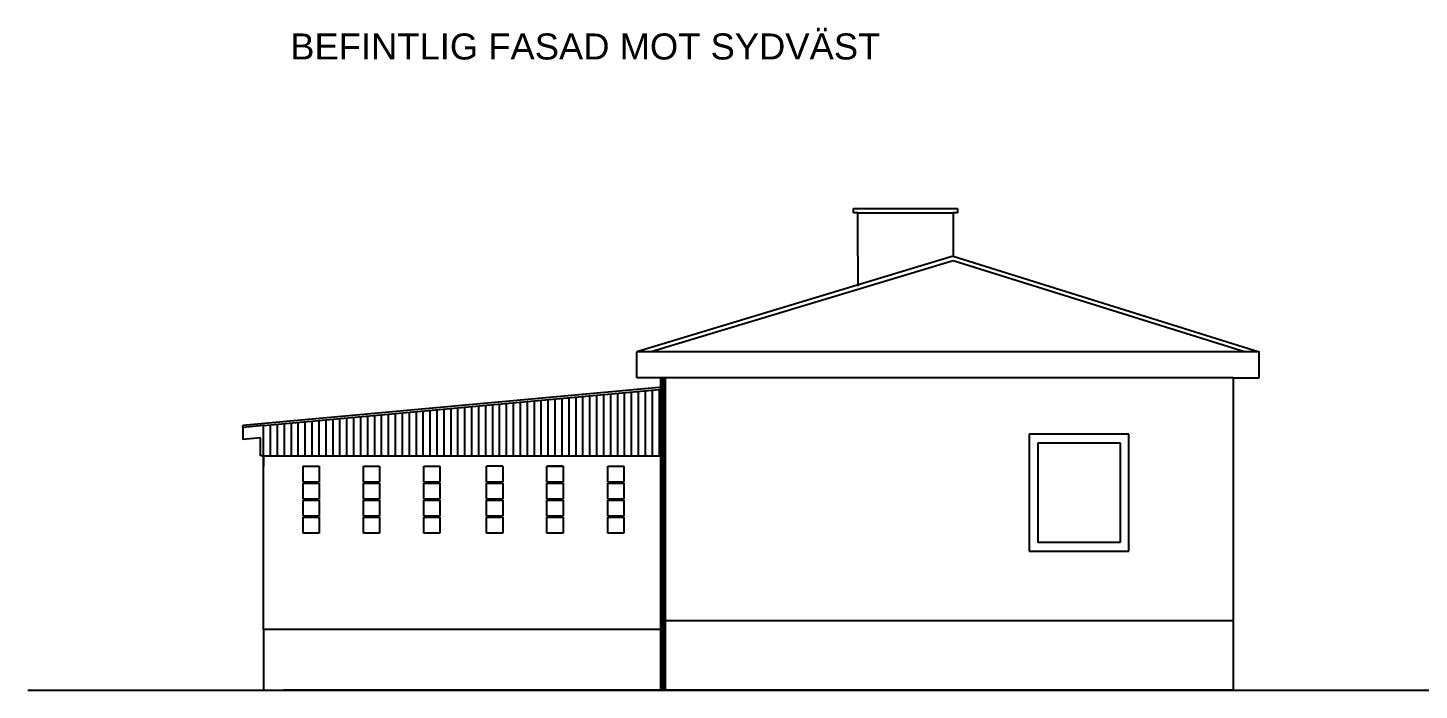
# Model space of a CAD drawing. Header units: millimetres. Extents: x -50011 to 90899, y -58634 to 31880.
# Drawn here: x -50011 to -33981, y -25020 to -17388 of the extents above; entities that cross this region are included whole.
import ezdxf

# ---------------------------------------------------------------- set-up
doc = ezdxf.new("R2010")
doc.units = ezdxf.units.MM
doc.linetypes.add('ACAD_ISO04W100', pattern=[30, 24, -3, 0, -3])
doc.linetypes.add('CENTER2', pattern=[28.575, 19.05, -3.175, 3.175, -3.175])
for name, color, linetype in [('Angivelser', 7, 'Continuous'), ('Förtydligande', 8, 'CENTER2'), ('Grundritningar', 1, 'Continuous')]:
    doc.layers.add(name, color=color, linetype=linetype)
doc.styles.get("Standard").update_dxf_attribs({"font": 'Arial.ttf', "height": 170})

msp = doc.modelspace()

# ---------------------------------------------------------------- linework, layer by layer
at = {"layer": 'Förtydligande', "linetype": 'ACAD_ISO04W100', "lineweight": -3, "ltscale": 0.1}
msp.add_line((-50011.262, -25020.136), (-14434.085, -25020.136), dxfattribs=at)
at = {"layer": 'Grundritningar'}
for p, q in [((-40499.51, -19520.232), (-40499.51, -19470.232)), ((-40499.51, -19470.232), (-39299.51, -19470.232)), ((-40449.51, -19520.232), (-40499.51, -19520.232)), ((-40449.51, -20020.232), (-40449.51, -19520.232)), ((-40449.51, -19520.232), (-39349.51, -19520.232)), ((-39349.51, -19520.232), (-39349.51, -20020.232)), ((-39299.51, -19520.232), (-39349.51, -19520.232)), ((-39299.51, -19470.232), (-39299.51, -19520.232)), ((-39349.51, -20020.232), (-42995.013, -21120.136)), ((-40449.51, -20020.232), (-40449.51, -20365.373)), ((-39349.51, -20020.232), (-35825.013, -21120.136)), ((-39349.106, -20072.732), (-42827.641, -21120.136)), ((-35992.385, -21120.136), (-39349.106, -20072.732)), ((-35825.013, -21120.136), (-42995.013, -21120.136)), ((-42995.013, -21420.136), (-42995.013, -21120.136)), ((-42695.013, -21120.136), (-42855.013, -21120.136)), ((-35825.013, -21420.136), (-35825.013, -21120.136)), ((-36125.013, -21420.136), (-42995.013, -21420.136)), ((-42695.013, -21420.136), (-42995.013, -21420.136)), ((-36125.013, -21420.136), (-36125.013, -24220.136)), ((-36125.013, -21420.136), (-35825.013, -21420.136)), ((-36125.013, -21420.136), (-36125.013, -23366.667)), ((-42695.013, -21530.136), (-47534.019, -21971.959)), ((-47295.013, -21970.136), (-42695.013, -21550.136)), ((-43615.013, -22320.136), (-43615.013, -21634.136)), ((-43535.013, -22320.136), (-43535.013, -21626.832)), ((-43455.013, -22320.136), (-43455.013, -21619.528)), ((-43375.013, -22320.136), (-43375.013, -21612.223)), ((-43295.013, -22320.136), (-43295.013, -21604.919)), ((-43215.013, -22320.136), (-43215.013, -21597.615)), ((-43135.013, -22320.136), (-43135.013, -21590.31)), ((-43055.013, -22320.136), (-43055.013, -21583.006)), ((-42975.013, -22320.136), (-42975.013, -21575.701)), ((-42895.013, -22320.136), (-42895.013, -21568.397)), ((-42815.013, -22320.136), (-42815.013, -21561.093)), ((-42735.013, -22320.136), (-42735.013, -21553.788)), ((-42695.013, -21550.136), (-42695.013, -21530.136)), ((-42695.013, -22320.136), (-42695.013, -21550.136)), ((-45375.013, -22320.136), (-45375.013, -21794.832)), ((-45295.013, -22320.136), (-45295.013, -21787.528)), ((-45215.013, -22320.136), (-45215.013, -21780.223)), ((-45135.013, -22320.136), (-45135.013, -21772.919)), ((-45055.013, -22320.136), (-45055.013, -21765.615)), ((-44975.013, -22320.136), (-44975.013, -21758.31)), ((-44895.013, -22320.136), (-44895.013, -21751.006)), ((-44815.013, -22320.136), (-44815.013, -21743.701)), ((-44735.013, -22320.136), (-44735.013, -21736.397)), ((-44655.013, -22320.136), (-44655.013, -21729.093)), ((-44575.013, -22320.136), (-44575.013, -21721.788)), ((-44495.013, -22320.136), (-44495.013, -21714.484)), ((-44415.013, -22320.136), (-44415.013, -21707.18)), ((-44335.013, -22320.136), (-44335.013, -21699.875)), ((-44255.013, -22320.136), (-44255.013, -21692.571)), ((-44175.013, -22320.136), (-44175.013, -21685.267)), ((-44095.013, -22320.136), (-44095.013, -21677.962)), ((-44015.013, -22320.136), (-44015.013, -21670.658)), ((-43935.013, -22320.136), (-43935.013, -21663.354)), ((-43855.013, -22320.136), (-43855.013, -21656.049)), ((-43775.013, -22320.136), (-43775.013, -21648.745)), ((-43695.013, -22320.136), (-43695.013, -21641.441)), ((-47135.013, -22320.136), (-47135.013, -21955.528)), ((-47055.013, -22320.136), (-47055.013, -21948.223)), ((-46975.013, -22320.136), (-46975.013, -21940.919)), ((-46895.013, -22320.136), (-46895.013, -21933.615)), ((-46815.013, -22320.136), (-46815.013, -21926.31)), ((-46735.013, -22320.136), (-46735.013, -21919.006)), ((-46655.013, -22320.136), (-46655.013, -21911.701)), ((-46575.013, -22320.136), (-46575.013, -21904.397)), ((-46495.013, -22320.136), (-46495.013, -21897.093)), ((-46415.013, -22320.136), (-46415.013, -21889.788)), ((-46335.013, -22320.136), (-46335.013, -21882.484)), ((-46255.013, -22320.136), (-46255.013, -21875.18)), ((-46175.013, -22320.136), (-46175.013, -21867.875)), ((-46095.013, -22320.136), (-46095.013, -21860.571)), ((-46015.013, -22320.136), (-46015.013, -21853.267)), ((-45935.013, -22320.136), (-45935.013, -21845.962)), ((-45855.013, -22320.136), (-45855.013, -21838.658)), ((-45775.013, -22320.136), (-45775.013, -21831.354)), ((-45695.013, -22320.136), (-45695.013, -21824.049)), ((-45615.013, -22320.136), (-45615.013, -21816.745)), ((-45535.013, -22320.136), (-45535.013, -21809.441)), ((-45455.013, -22320.136), (-45455.013, -21802.136)), ((-47295.013, -21970.136), (-47534.019, -21991.959)), ((-47534.019, -21991.959), (-47534.019, -21971.959)), ((-47534.019, -21991.959), (-47534.019, -22131.959)), ((-47330.013, -22113.332), (-47534.019, -22131.959)), ((-47330.013, -22320.136), (-47330.013, -22113.332)), ((-47295.013, -22320.136), (-47295.013, -21970.136)), ((-47215.013, -22320.136), (-47215.013, -21962.832)), ((-37325.013, -22070.136), (-38475.013, -22070.136)), ((-38475.013, -22070.136), (-38475.013, -23420.136)), ((-37325.013, -23420.136), (-37325.013, -22070.136)), ((-38375.013, -22170.136), (-38375.013, -23320.136)), ((-38375.013, -22170.136), (-37425.013, -22170.136)), ((-37425.013, -22170.136), (-37425.013, -23320.136)), ((-47295.013, -22320.136), (-47330.013, -22320.136)), ((-47295.013, -24320.136), (-47295.013, -22320.136)), ((-47295.013, -22320.136), (-42695.013, -22320.136)), ((-47295.013, -22320.136), (-47215.013, -22320.136)), ((-47295.013, -22320.136), (-47295.013, -22440.136)), ((-47215.013, -22320.136), (-47135.013, -22320.136)), ((-47135.013, -22320.136), (-47055.013, -22320.136)), ((-47055.013, -22320.136), (-46975.013, -22320.136)), ((-46975.013, -22320.136), (-46895.013, -22320.136)), ((-46895.013, -22320.136), (-46815.013, -22320.136)), ((-46840.013, -22625.136), (-46840.013, -22440.136)), ((-46840.013, -22440.136), (-46655.013, -22440.136)), ((-46815.013, -22320.136), (-46735.013, -22320.136)), ((-46735.013, -22320.136), (-46655.013, -22320.136)), ((-46655.013, -22320.136), (-46575.013, -22320.136)), ((-46655.013, -22440.136), (-46655.013, -22625.136)), ((-46575.013, -22320.136), (-46495.013, -22320.136)), ((-46495.013, -22320.136), (-46415.013, -22320.136)), ((-46415.013, -22320.136), (-46335.013, -22320.136)), ((-46335.013, -22320.136), (-46255.013, -22320.136)), ((-46255.013, -22320.136), (-46175.013, -22320.136)), ((-46175.013, -22320.136), (-46095.013, -22320.136)), ((-46145.013, -22625.136), (-46145.013, -22440.136)), ((-46145.013, -22440.136), (-45960.013, -22440.136)), ((-46095.013, -22320.136), (-46015.013, -22320.136)), ((-46015.013, -22320.136), (-45935.013, -22320.136)), ((-45960.013, -22440.136), (-45960.013, -22625.136)), ((-45935.013, -22320.136), (-45855.013, -22320.136)), ((-45855.013, -22320.136), (-45775.013, -22320.136)), ((-45775.013, -22320.136), (-45695.013, -22320.136)), ((-45695.013, -22320.136), (-45615.013, -22320.136)), ((-45615.013, -22320.136), (-45535.013, -22320.136)), ((-45535.013, -22320.136), (-45455.013, -22320.136)), ((-45455.013, -22320.136), (-45375.013, -22320.136)), ((-45450.013, -22625.136), (-45450.013, -22440.136)), ((-45450.013, -22440.136), (-45265.013, -22440.136)), ((-45375.013, -22320.136), (-45295.013, -22320.136)), ((-45295.013, -22320.136), (-45215.013, -22320.136)), ((-45265.013, -22440.136), (-45265.013, -22625.136)), ((-45215.013, -22320.136), (-45135.013, -22320.136)), ((-45135.013, -22320.136), (-45055.013, -22320.136)), ((-45055.013, -22320.136), (-44975.013, -22320.136)), ((-44975.013, -22320.136), (-44895.013, -22320.136)), ((-44895.013, -22320.136), (-44815.013, -22320.136)), ((-44815.013, -22320.136), (-44735.013, -22320.136)), ((-44735.013, -22320.136), (-44655.013, -22320.136)), ((-44725.013, -22625.136), (-44725.013, -22440.136)), ((-44540.013, -22440.136), (-44725.013, -22440.136)), ((-44655.013, -22320.136), (-44575.013, -22320.136)), ((-44575.013, -22320.136), (-44495.013, -22320.136)), ((-44540.013, -22440.136), (-44540.013, -22625.136)), ((-44495.013, -22320.136), (-44415.013, -22320.136)), ((-44415.013, -22320.136), (-44335.013, -22320.136)), ((-44335.013, -22320.136), (-44255.013, -22320.136)), ((-44255.013, -22320.136), (-44175.013, -22320.136)), ((-44175.013, -22320.136), (-44095.013, -22320.136)), ((-44095.013, -22320.136), (-44015.013, -22320.136)), ((-43845.013, -22440.136), (-44030.013, -22440.136)), ((-44030.013, -22625.136), (-44030.013, -22440.136)), ((-44030.013, -22440.136), (-43845.013, -22440.136)), ((-44015.013, -22320.136), (-43935.013, -22320.136)), ((-43935.013, -22320.136), (-43855.013, -22320.136)), ((-43855.013, -22320.136), (-43775.013, -22320.136)), ((-43845.013, -22440.136), (-43845.013, -22625.136)), ((-43775.013, -22320.136), (-43695.013, -22320.136)), ((-43695.013, -22320.136), (-43615.013, -22320.136)), ((-43615.013, -22320.136), (-43535.013, -22320.136)), ((-43535.013, -22320.136), (-43455.013, -22320.136)), ((-43455.013, -22320.136), (-43375.013, -22320.136)), ((-43375.013, -22320.136), (-43295.013, -22320.136)), ((-43330.013, -22625.136), (-43330.013, -22440.136)), ((-43330.013, -22440.136), (-43145.013, -22440.136)), ((-43295.013, -22320.136), (-43215.013, -22320.136)), ((-43215.013, -22320.136), (-43135.013, -22320.136)), ((-43145.013, -22440.136), (-43145.013, -22625.136)), ((-43135.013, -22320.136), (-43055.013, -22320.136)), ((-43055.013, -22320.136), (-42975.013, -22320.136)), ((-42975.013, -22320.136), (-42895.013, -22320.136)), ((-42895.013, -22320.136), (-42815.013, -22320.136)), ((-42815.013, -22320.136), (-42735.013, -22320.136)), ((-42735.013, -22320.136), (-42695.013, -22320.136)), ((-42695.013, -24320.136), (-42695.013, -22320.136)), ((-46655.013, -22625.136), (-46840.013, -22625.136)), ((-46840.013, -22820.136), (-46840.013, -22635.136)), ((-46840.013, -22635.136), (-46655.013, -22635.136)), ((-46655.013, -22635.136), (-46655.013, -22820.136)), ((-45960.013, -22625.136), (-46145.013, -22625.136)), ((-46145.013, -22820.136), (-46145.013, -22635.136)), ((-46145.013, -22635.136), (-45960.013, -22635.136)), ((-45960.013, -22635.136), (-45960.013, -22820.136)), ((-45265.013, -22625.136), (-45450.013, -22625.136)), ((-45450.013, -22820.136), (-45450.013, -22635.136)), ((-45450.013, -22635.136), (-45265.013, -22635.136)), ((-45265.013, -22635.136), (-45265.013, -22820.136)), ((-44540.013, -22625.136), (-44725.013, -22625.136)), ((-44725.013, -22820.136), (-44725.013, -22635.136)), ((-44725.013, -22635.136), (-44540.013, -22635.136)), ((-44540.013, -22635.136), (-44540.013, -22820.136)), ((-43845.013, -22625.136), (-44030.013, -22625.136)), ((-44030.013, -22820.136), (-44030.013, -22635.136)), ((-44030.013, -22635.136), (-43845.013, -22635.136)), ((-43845.013, -22635.136), (-43845.013, -22820.136)), ((-43145.013, -22625.136), (-43330.013, -22625.136)), ((-43330.013, -22820.136), (-43330.013, -22635.136)), ((-43330.013, -22635.136), (-43145.013, -22635.136)), ((-43145.013, -22635.136), (-43145.013, -22820.136)), ((-46655.013, -22820.136), (-46840.013, -22820.136)), ((-46840.013, -23015.136), (-46840.013, -22830.136)), ((-46840.013, -22830.136), (-46655.013, -22830.136)), ((-46655.013, -22830.136), (-46655.013, -23015.136)), ((-45960.013, -22820.136), (-46145.013, -22820.136)), ((-46145.013, -23015.136), (-46145.013, -22830.136)), ((-46145.013, -22830.136), (-45960.013, -22830.136)), ((-45960.013, -22830.136), (-45960.013, -23015.136)), ((-45265.013, -22820.136), (-45450.013, -22820.136)), ((-45450.013, -23015.136), (-45450.013, -22830.136)), ((-45450.013, -22830.136), (-45265.013, -22830.136)), ((-45265.013, -22830.136), (-45265.013, -23015.136)), ((-44540.013, -22820.136), (-44725.013, -22820.136)), ((-44725.013, -23015.136), (-44725.013, -22830.136)), ((-44725.013, -22830.136), (-44540.013, -22830.136)), ((-44540.013, -22830.136), (-44540.013, -23015.136)), ((-43845.013, -22820.136), (-44030.013, -22820.136)), ((-44030.013, -23015.136), (-44030.013, -22830.136)), ((-44030.013, -22830.136), (-43845.013, -22830.136)), ((-43845.013, -22830.136), (-43845.013, -23015.136)), ((-43145.013, -22820.136), (-43330.013, -22820.136)), ((-43330.013, -23015.136), (-43330.013, -22830.136)), ((-43330.013, -22830.136), (-43145.013, -22830.136)), ((-43145.013, -22830.136), (-43145.013, -23015.136)), ((-46655.013, -23015.136), (-46840.013, -23015.136)), ((-46840.013, -23210.136), (-46840.013, -23025.136)), ((-46840.013, -23025.136), (-46655.013, -23025.136)), ((-46655.013, -23025.136), (-46655.013, -23210.136)), ((-45960.013, -23015.136), (-46145.013, -23015.136)), ((-46145.013, -23210.136), (-46145.013, -23025.136)), ((-46145.013, -23025.136), (-45960.013, -23025.136)), ((-45960.013, -23025.136), (-45960.013, -23210.136)), ((-45265.013, -23015.136), (-45450.013, -23015.136)), ((-45450.013, -23210.136), (-45450.013, -23025.136)), ((-45450.013, -23025.136), (-45265.013, -23025.136)), ((-45265.013, -23025.136), (-45265.013, -23210.136)), ((-44540.013, -23015.136), (-44725.013, -23015.136)), ((-44725.013, -23210.136), (-44725.013, -23025.136)), ((-44725.013, -23025.136), (-44540.013, -23025.136)), ((-44540.013, -23025.136), (-44540.013, -23210.136)), ((-43845.013, -23015.136), (-44030.013, -23015.136)), ((-44030.013, -23210.136), (-44030.013, -23025.136)), ((-44030.013, -23025.136), (-43845.013, -23025.136)), ((-43845.013, -23025.136), (-43845.013, -23210.136)), ((-43145.013, -23015.136), (-43330.013, -23015.136)), ((-43330.013, -23210.136), (-43330.013, -23025.136)), ((-43330.013, -23025.136), (-43145.013, -23025.136)), ((-43145.013, -23025.136), (-43145.013, -23210.136)), ((-46655.013, -23210.136), (-46840.013, -23210.136)), ((-45960.013, -23210.136), (-46145.013, -23210.136)), ((-45265.013, -23210.136), (-45450.013, -23210.136)), ((-44540.013, -23210.136), (-44725.013, -23210.136)), ((-43845.013, -23210.136), (-44030.013, -23210.136)), ((-43145.013, -23210.136), (-43330.013, -23210.136)), ((-37425.013, -23320.136), (-38375.013, -23320.136)), ((-38475.013, -23420.136), (-37325.013, -23420.136)), ((-42695.013, -24320.136), (-47295.013, -24320.136)), ((-47295.013, -24320.136), (-47295.013, -25020.136)), ((-42705.013, -25020.136), (-42695.013, -24320.136)), ((-36125.013, -24220.136), (-42695.013, -24220.136)), ((-40055.013, -24220.136), (-40905.013, -24220.136)), ((-36125.013, -24220.136), (-36125.013, -25020.136)), ((-47295.013, -25020.136), (-42705.013, -25020.136)), ((-36125.013, -25020.136), (-47065.013, -25020.136)), ((-42695.013, -25020.136), (-42705.013, -25020.136))]:
    msp.add_line(p, q, dxfattribs=at)
at = {"layer": 'Grundritningar', "lineweight": 211, "ltscale": 0.1}
msp.add_line((-42695.013, -21420.136), (-42695.013, -25020.136), dxfattribs=at)

# ---------------------------------------------------------------- texts
at = {"layer": 'Angivelser'}
msp.add_text('BEFINTLIG FASAD MOT SYDVÄST', height=300, dxfattribs=at).set_placement((-46988.151, -17753.168))

doc.saveas('drawing.dxf')
